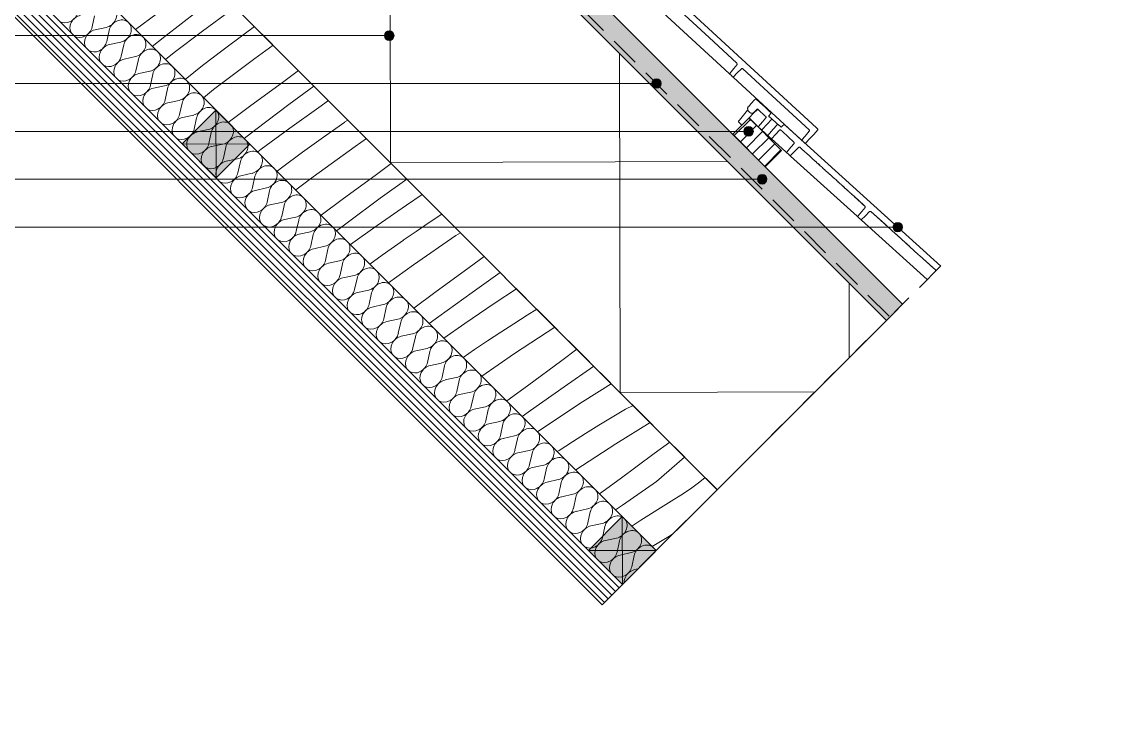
# Paper-space layout 'd-08 roof detail ' of a CAD drawing. Header units: millimetres. Extents: x 10 to 200, y 11 to 232.
# Drawn here: x 86.9 to 200, y 89 to 162.1 of the extents above; entities that cross this region are included whole.
import ezdxf
from ezdxf.xclip import XClip

# ---------------------------------------------------------------- set-up
doc = ezdxf.new("R2010")
doc.units = ezdxf.units.MM
doc.header["$MEASUREMENT"] = 0
doc.header["$XCLIPFRAME"] = 0
doc.linetypes.add('Streeplijn', pattern=[4.687, 3.125, -1.562])
doc.linetypes.add('Wipeout_Contour', pattern=[1000, 0, -1000])
for name, color, linetype in [('#01', 7, 'Continuous'), ('Info - 1_50_100', 7, 'Continuous'), ('Info - 1_5_10', 7, 'Continuous')]:
    doc.layers.add(name, color=color, linetype=linetype)

# ---------------------------------------------------------------- blocks, each defined once
blk = doc.blocks.new('*X3')
at = {"layer": 'Info - 1_50_100', "color": 9, "linetype": 'Continuous', "lineweight": 0}
for p, q in [((98.77, 161.33), (101.03, 162.99)), ((101.85, 160.61), (105.25, 163.24)), ((105.8, 161.16), (108.8, 163.37)), ((102.83, 158.91), (105.8, 161.16)), ((107.95, 159.22), (110.13, 160.85)), ((110.13, 160.85), (111.21, 161.63)), ((100.53, 159.57), (101.85, 160.61)), ((111.24, 158.3), (113.15, 159.68)), ((101.91, 158.19), (102.83, 158.91)), ((105.79, 157.56), (107.95, 159.22)), ((103.98, 156.12), (105.79, 157.56)), ((106.94, 155.05), (111.24, 158.3)), ((114.28, 155.91), (115.8, 157.03)), ((105.89, 154.21), (106.94, 155.05)), ((110.71, 153.28), (114.28, 155.91)), ((114.79, 153.48), (117.41, 155.42)), ((117.93, 153.2), (118.93, 153.9)), ((108.47, 151.63), (110.71, 153.28)), ((111.36, 150.9), (114.79, 153.48)), ((114.9, 151.03), (117.93, 153.2)), ((118.44, 150.1), (120.66, 151.66)), ((120.66, 151.67), (120.96, 151.87)), ((110.14, 149.96), (111.36, 150.9)), ((111.9, 148.82), (114.9, 151.03)), ((116.23, 148.51), (118.44, 150.1)), ((121.72, 149.11), (122.91, 149.93)), ((111.55, 148.55), (111.9, 148.82)), ((114.05, 146.88), (116.23, 148.51)), ((117.34, 145.96), (121.72, 149.11)), ((123.95, 146.19), (125.5, 147.33)), ((113.59, 146.52), (114.05, 146.88)), ((115.52, 144.58), (117.34, 145.96)), ((120.38, 143.56), (123.95, 146.19)), ((124.35, 143.7), (127.13, 145.7)), ((120.89, 141.14), (124.35, 143.7)), ((127.09, 142.98), (128.73, 144.1)), ((118.17, 141.94), (120.38, 143.56)), ((124.03, 140.86), (127.09, 142.98)), ((129.47, 141.16), (130.8, 142.03)), ((119.79, 140.31), (120.89, 141.14)), ((121.24, 138.86), (124.03, 140.86)), ((128.11, 140.25), (129.47, 141.16)), ((124.54, 137.76), (126.77, 139.32)), ((126.76, 139.33), (128.11, 140.25)), ((127.82, 136.77), (132.26, 139.82)), ((132.26, 139.82), (132.72, 140.11)), ((123.27, 136.84), (124.54, 137.76)), ((133.63, 136.47), (135.2, 137.63)), ((125.21, 134.89), (127.82, 136.77)), ((130.06, 133.85), (133.63, 136.47)), ((133.94, 133.87), (136.88, 135.95)), ((127.86, 132.24), (130.06, 133.85)), ((130.46, 131.36), (133.94, 133.87)), ((136.27, 132.73), (138.59, 134.25)), ((133.19, 130.64), (136.27, 132.73)), ((129.47, 130.63), (130.46, 131.36)), ((138.31, 130.6), (139.69, 131.48)), ((139.69, 131.48), (140.72, 132.11)), ((130.99, 129.11), (133.19, 130.64)), ((136.94, 129.72), (138.31, 130.6)), ((138.37, 127.48), (142.6, 130.23)), ((135.57, 128.82), (136.94, 129.72)), ((133.01, 127.09), (134.21, 127.91)), ((134.21, 127.91), (135.57, 128.82)), ((143.31, 126.76), (144.9, 127.93)), ((134.96, 125.14), (138.37, 127.48)), ((139.73, 124.13), (143.31, 126.76)), ((143.56, 124.01), (146.67, 126.16)), ((137.56, 122.54), (139.73, 124.13)), ((140.05, 121.53), (143.56, 124.01)), ((145.49, 122.43), (148.49, 124.34)), ((142.38, 120.39), (145.49, 122.43)), ((139.19, 120.91), (140.05, 121.53)), ((148.58, 120.84), (149.99, 121.68)), ((149.99, 121.68), (150.77, 122.07)), ((140.79, 119.32), (142.38, 120.39)), ((145.8, 119.14), (147.19, 120)), ((147.19, 120), (148.58, 120.84)), ((148.98, 118.07), (152.55, 120.28)), ((144.42, 118.26), (145.8, 119.14)), ((143.04, 117.38), (144.42, 118.26)), ((144.77, 115.33), (148.98, 118.07)), ((152.98, 117.04), (154.61, 118.22)), ((142.85, 117.25), (143.04, 117.38)), ((149.41, 114.42), (152.98, 117.04)), ((153.2, 114.11), (156.15, 116.68)), ((147.26, 112.84), (149.41, 114.42)), ((157.74, 114.1), (158.28, 114.55)), ((149.66, 111.67), (153.2, 114.11)), ((155.77, 112.7), (156.78, 113.37)), ((156.78, 113.37), (157.74, 114.1)), ((151.59, 110.09), (154.73, 112.09)), ((154.73, 112.09), (155.77, 112.7)), ((148.94, 111.16), (149.66, 111.67)), ((150.64, 109.46), (151.59, 110.09)), ((154.69, 108.5), (154.93, 108.65)), ((152.77, 107.33), (153.29, 107.66)), ((153.29, 107.66), (154.69, 108.5))]:
    blk.add_line(p, q, dxfattribs=at)
blk = doc.blocks.new('*X4')
at = {"layer": 'Info - 1_50_100', "color": 9, "linetype": 'Continuous', "lineweight": 0}
for p, q in [((94.25, 161.59), (94.51, 162.76)), ((94.56, 161.29), (95.72, 161.54)), ((95.78, 160.07), (96.03, 161.24)), ((96.08, 159.77), (97.25, 160.02)), ((97.3, 158.55), (97.55, 159.72)), ((97.6, 158.24), (98.77, 158.5)), ((98.82, 157.02), (99.08, 158.19)), ((99.13, 156.72), (100.3, 156.97)), ((100.35, 155.5), (100.6, 156.67)), ((100.65, 155.2), (101.82, 155.45)), ((101.87, 153.98), (102.12, 155.14)), ((102.17, 153.67), (103.34, 153.93)), ((103.39, 152.45), (103.65, 153.62)), ((103.7, 152.15), (104.87, 152.4)), ((104.92, 150.93), (105.17, 152.1)), ((105.22, 150.63), (106.39, 150.88)), ((106.44, 149.41), (106.69, 150.57)), ((106.74, 149.1), (107.91, 149.36)), ((107.96, 147.88), (108.22, 149.05)), ((108.27, 147.58), (109.44, 147.83)), ((109.49, 146.36), (109.74, 147.53)), ((109.79, 146.05), (110.96, 146.31)), ((111.01, 144.84), (111.26, 146)), ((111.31, 144.53), (112.48, 144.79)), ((112.53, 143.31), (112.79, 144.48)), ((112.84, 143.01), (114.01, 143.26)), ((114.06, 141.79), (114.31, 142.96)), ((114.36, 141.48), (115.53, 141.74)), ((115.58, 140.27), (115.83, 141.43)), ((115.89, 139.96), (117.05, 140.21)), ((117.1, 138.74), (117.36, 139.91)), ((117.41, 138.44), (118.58, 138.69)), ((118.63, 137.22), (118.88, 138.39)), ((118.93, 136.91), (120.1, 137.17)), ((120.15, 135.7), (120.41, 136.86)), ((120.46, 135.39), (121.62, 135.64)), ((121.67, 134.17), (121.93, 135.34)), ((121.98, 133.87), (123.15, 134.12)), ((123.2, 132.65), (123.45, 133.82)), ((123.5, 132.34), (124.67, 132.6)), ((124.72, 131.12), (124.98, 132.29)), ((125.03, 130.82), (126.19, 131.07)), ((126.24, 129.6), (126.5, 130.77)), ((126.55, 129.3), (127.72, 129.55)), ((127.77, 128.08), (128.02, 129.25)), ((128.07, 127.77), (129.24, 128.03)), ((129.29, 126.55), (129.55, 127.72)), ((129.6, 126.25), (130.76, 126.5)), ((130.82, 125.03), (131.07, 126.2)), ((131.12, 124.73), (132.29, 124.98)), ((132.34, 123.51), (132.59, 124.68)), ((132.64, 123.2), (133.81, 123.46)), ((133.86, 121.98), (134.12, 123.15)), ((134.17, 121.68), (135.34, 121.93)), ((135.39, 120.46), (135.64, 121.63)), ((135.69, 120.16), (136.86, 120.41)), ((136.91, 118.94), (137.16, 120.11)), ((137.21, 118.63), (138.38, 118.89)), ((138.43, 117.41), (138.69, 118.58)), ((138.74, 117.11), (139.91, 117.36)), ((139.96, 115.89), (140.21, 117.06)), ((140.26, 115.59), (141.43, 115.84)), ((141.48, 114.37), (141.73, 115.53)), ((141.78, 114.06), (142.95, 114.32)), ((143, 112.84), (143.26, 114.01)), ((143.31, 112.54), (144.48, 112.79)), ((144.53, 111.32), (144.78, 112.49)), ((144.83, 111.01), (146, 111.27)), ((146.05, 109.8), (146.3, 110.96)), ((146.35, 109.49), (147.52, 109.75)), ((147.57, 108.27), (147.83, 109.44)), ((147.88, 107.97), (149.05, 108.22)), ((149.1, 106.75), (149.35, 107.92)), ((149.4, 106.44), (150.57, 106.7)), ((150.62, 105.23), (150.87, 106.39)), ((150.93, 104.92), (151.28, 105))]:
    blk.add_line(p, q, dxfattribs=at)
for centre, start_param, end_param in [((91.59, 163.19), 3.327712, 5.35589), ((95.65, 162.69), 4.068888, 6.185981), ((93.11, 161.67), 0.927295, 2.955473), ((97.17, 161.16), 0.097204, 2.214297), ((97.17, 161.16), 4.068888, 6.185981), ((93.11, 161.67), 3.327712, 5.35589), ((94.63, 160.15), 0.927295, 2.955473), ((98.7, 159.64), 0.097204, 2.214297), ((94.63, 160.15), 3.327712, 5.35589), ((96.16, 158.62), 0.927295, 2.955473), ((98.7, 159.64), 4.068888, 6.185981), ((96.16, 158.62), 3.327712, 5.35589), ((100.22, 158.12), 0.097204, 2.214297), ((100.22, 158.12), 4.068888, 6.185981), ((97.68, 157.1), 0.927295, 2.955473), ((101.74, 156.59), 0.097204, 2.214297), ((101.74, 156.59), 4.068888, 6.185981), ((97.68, 157.1), 3.327712, 5.35589), ((99.2, 155.58), 0.927295, 2.955473), ((103.27, 155.07), 0.097204, 2.214297), ((99.2, 155.58), 3.327712, 5.35589), ((100.73, 154.05), 0.927295, 2.955473), ((103.27, 155.07), 4.068888, 6.185981), ((100.73, 154.05), 3.327712, 5.35589), ((104.79, 153.55), 0.097204, 2.214297), ((104.79, 153.55), 4.068888, 6.185981), ((102.25, 152.53), 0.927295, 2.955473), ((106.31, 152.02), 0.097204, 2.214297), ((106.31, 152.02), 4.068888, 6.185981), ((102.25, 152.53), 3.327712, 5.35589), ((103.77, 151.01), 0.927295, 2.955473), ((107.84, 150.5), 0.097204, 2.214297), ((103.77, 151.01), 3.327712, 5.35589), ((105.3, 149.48), 0.927295, 2.955473), ((107.84, 150.5), 4.068888, 6.185981), ((105.3, 149.48), 3.327712, 5.35589), ((109.36, 148.97), 0.097204, 2.214297), ((109.36, 148.97), 4.068888, 6.185981), ((106.82, 147.96), 0.927295, 2.955473), ((110.88, 147.45), 0.097204, 2.214297), ((110.88, 147.45), 4.068888, 6.185981), ((106.82, 147.96), 3.327712, 5.35589), ((108.34, 146.44), 0.927295, 2.955473), ((112.41, 145.93), 0.097204, 2.214297), ((108.34, 146.44), 3.327712, 5.35589), ((109.87, 144.91), 0.927295, 2.955473), ((112.41, 145.93), 4.068888, 6.185981), ((109.87, 144.91), 3.327712, 5.35589), ((113.93, 144.4), 0.097204, 2.214297), ((113.93, 144.4), 4.068888, 6.185981), ((111.39, 143.39), 0.927295, 2.955473), ((115.45, 142.88), 0.097204, 2.214297), ((115.45, 142.88), 4.068888, 6.185981), ((111.39, 143.39), 3.327712, 5.35589), ((112.91, 141.87), 0.927295, 2.955473), ((116.98, 141.36), 0.097204, 2.214297), ((112.91, 141.87), 3.327712, 5.35589), ((114.44, 140.34), 0.927295, 2.955473), ((116.98, 141.36), 4.068888, 6.185981), ((114.44, 140.34), 3.327712, 5.35589), ((118.5, 139.83), 0.097204, 2.214297), ((118.5, 139.83), 4.068888, 6.185981), ((115.96, 138.82), 0.927295, 2.955473), ((120.02, 138.31), 0.097204, 2.214297), ((115.96, 138.82), 3.327712, 5.35589), ((117.48, 137.29), 0.927295, 2.955473), ((120.02, 138.31), 4.068888, 6.185981), ((121.55, 136.79), 0.097204, 2.214297), ((117.48, 137.29), 3.327712, 5.35589), ((119.01, 135.77), 0.927295, 2.955473), ((121.55, 136.79), 4.068888, 6.185981), ((123.07, 135.26), 0.097204, 2.214297), ((123.07, 135.26), 4.068888, 6.185981), ((119.01, 135.77), 3.327712, 5.35589), ((120.53, 134.25), 0.927295, 2.955473), ((124.59, 133.74), 0.097204, 2.214297), ((120.53, 134.25), 3.327712, 5.35589), ((122.06, 132.72), 0.927295, 2.955473), ((124.59, 133.74), 4.068888, 6.185981), ((122.06, 132.72), 3.327712, 5.35589), ((123.58, 131.2), 0.927295, 2.955473), ((126.12, 132.22), 0.097204, 2.214297), ((126.12, 132.22), 4.068888, 6.185981), ((127.64, 130.69), 0.097204, 2.214297), ((127.64, 130.69), 4.068888, 6.185981), ((123.58, 131.2), 3.327712, 5.35589), ((125.1, 129.68), 0.927295, 2.955473), ((129.17, 129.17), 0.097204, 2.214297), ((125.1, 129.68), 3.327712, 5.35589), ((126.63, 128.15), 0.927295, 2.955473), ((129.17, 129.17), 4.068888, 6.185981), ((126.63, 128.15), 3.327712, 5.35589), ((130.69, 127.65), 0.097204, 2.214297), ((130.69, 127.65), 4.068888, 6.185981), ((128.15, 126.63), 0.927295, 2.955473), ((132.21, 126.12), 0.097204, 2.214297), ((132.21, 126.12), 4.068888, 6.185981), ((128.15, 126.63), 3.327712, 5.35589), ((129.67, 125.11), 0.927295, 2.955473), ((133.74, 124.6), 0.097204, 2.214297), ((129.67, 125.11), 3.327712, 5.35589), ((131.2, 123.58), 0.927295, 2.955473), ((133.74, 124.6), 4.068888, 6.185981), ((131.2, 123.58), 3.327712, 5.35589), ((135.26, 123.08), 0.097204, 2.214297), ((135.26, 123.08), 4.068888, 6.185981), ((132.72, 122.06), 0.927295, 2.955473), ((136.78, 121.55), 0.097204, 2.214297), ((136.78, 121.55), 4.068888, 6.185981), ((132.72, 122.06), 3.327712, 5.35589), ((134.24, 120.54), 0.927295, 2.955473), ((138.31, 120.03), 0.097204, 2.214297), ((134.24, 120.54), 3.327712, 5.35589), ((135.77, 119.01), 0.927295, 2.955473), ((138.31, 120.03), 4.068888, 6.185981), ((135.77, 119.01), 3.327712, 5.35589), ((139.83, 118.51), 0.097204, 2.214297), ((139.83, 118.51), 4.068888, 6.185981), ((137.29, 117.49), 0.927295, 2.955473), ((141.35, 116.98), 0.097204, 2.214297), ((141.35, 116.98), 4.068888, 6.185981), ((137.29, 117.49), 3.327712, 5.35589), ((138.81, 115.97), 0.927295, 2.955473), ((142.88, 115.46), 0.097204, 2.214297), ((138.81, 115.97), 3.327712, 5.35589), ((140.34, 114.44), 0.927295, 2.955473), ((142.88, 115.46), 4.068888, 6.185981), ((140.34, 114.44), 3.327712, 5.35589), ((144.4, 113.93), 0.097204, 2.214297), ((144.4, 113.93), 4.068888, 6.185981), ((141.86, 112.92), 0.927295, 2.955473), ((145.92, 112.41), 0.097204, 2.214297), ((145.92, 112.41), 4.068888, 6.185981), ((141.86, 112.92), 3.327712, 5.35589), ((143.38, 111.4), 0.927295, 2.955473), ((147.45, 110.89), 0.097204, 2.214297), ((143.38, 111.4), 3.327712, 5.35589), ((144.91, 109.87), 0.927295, 2.955473), ((147.45, 110.89), 4.068888, 6.185981), ((144.91, 109.87), 3.327712, 5.35589), ((148.97, 109.36), 0.097204, 2.214297), ((148.97, 109.36), 4.068888, 6.185981), ((146.43, 108.35), 0.927295, 2.955473), ((150.49, 107.84), 0.097204, 2.214297), ((150.49, 107.84), 4.068888, 6.185981), ((146.43, 108.35), 3.327712, 5.35589), ((147.95, 106.83), 0.927295, 2.955473), ((152.02, 106.32), 0.097204, 2.214297), ((147.95, 106.83), 3.327712, 5.35589), ((149.48, 105.3), 0.927295, 2.955473), ((152.02, 106.32), 5.890653, 6.185981), ((149.48, 105.3), 3.327712, 5.35589), ((151, 103.78), 0.927295, 2.476069)]:
    blk.add_ellipse(centre, major_axis=(0.889, 0.889), ratio=0.85707, start_param=start_param, end_param=end_param, dxfattribs=at)
blk = doc.blocks.new('Drawing_2_1', base_point=(-4954.52, -1.72))
at = {"color": 254, "linetype": 'Wipeout_Contour', "lineweight": 0, "ltscale": 846.702733}
blk.add_wipeout([(10, 88.98), (200, 88.98), (200, 232.18), (10, 232.18)], dxfattribs=at)
at = {"layer": '#01', "linetype": 'Continuous', "lineweight": 0, "true_color": 0x000000}
for points in [[(124.79, 160.69), (124.83, 160.5), (124.94, 160.33), (125.1, 160.23), (125.29, 160.19), (125.48, 160.23), (125.64, 160.33), (125.75, 160.5), (125.79, 160.69), (125.75, 160.88), (125.64, 161.04), (125.48, 161.15), (125.29, 161.19), (125.1, 161.15), (124.94, 161.04), (124.83, 160.88)], [(152.71, 155.69), (152.74, 155.5), (152.85, 155.33), (153.01, 155.23), (153.21, 155.19), (153.4, 155.23), (153.56, 155.33), (153.67, 155.5), (153.71, 155.69), (153.67, 155.88), (153.56, 156.04), (153.4, 156.15), (153.21, 156.19), (153.01, 156.15), (152.85, 156.04), (152.74, 155.88)], [(162.33, 150.69), (162.37, 150.5), (162.47, 150.33), (162.64, 150.23), (162.83, 150.19), (163.02, 150.23), (163.18, 150.33), (163.29, 150.5), (163.33, 150.69), (163.29, 150.88), (163.18, 151.04), (163.02, 151.15), (162.83, 151.19), (162.64, 151.15), (162.47, 151.04), (162.37, 150.88)], [(163.75, 145.69), (163.79, 145.5), (163.9, 145.33), (164.06, 145.23), (164.25, 145.19), (164.44, 145.23), (164.61, 145.33), (164.72, 145.5), (164.75, 145.69), (164.72, 145.88), (164.61, 146.04), (164.44, 146.15), (164.25, 146.19), (164.06, 146.15), (163.9, 146.04), (163.79, 145.88)], [(177.92, 140.69), (177.95, 140.5), (178.06, 140.33), (178.23, 140.23), (178.42, 140.19), (178.61, 140.23), (178.77, 140.33), (178.88, 140.5), (178.92, 140.69), (178.88, 140.88), (178.77, 141.04), (178.61, 141.15), (178.42, 141.19), (178.23, 141.15), (178.06, 141.04), (177.95, 140.88)]]:
    blk.add_hatch(color=18, dxfattribs=at).paths.add_polyline_path(points)
at = {"layer": 'Info - 1_50_100', "linetype": 'Continuous', "lineweight": 0, "true_color": 0xffffff}
for points in [[(88.78, 219.41), (177.23, 130.95), (178.93, 132.65), (90.47, 221.11)], [(103.65, 149.38), (107.21, 145.83), (110.74, 149.36), (107.18, 152.92)], [(146.1, 106.93), (149.66, 103.38), (153.19, 106.91), (149.63, 110.47)]]:
    blk.add_hatch(color=7, dxfattribs=at).paths.add_polyline_path(points)
at = {"layer": 'Info - 1_50_100', "linetype": 'Continuous', "lineweight": 0, "true_color": 0x000000}
h = blk.add_hatch(dxfattribs=at)
h.set_pattern_fill('415_Isolatie_ruit_0001', color=18, style=0, pattern_type=2)
h.set_pattern_definition([(90.152, (125.413, 147.419), (23.936, 0.0634), []), (180.152, (125.413, 147.419), (-0.064, 24.0634), [])])
h.paths.add_polyline_path([(71.1, 201.73), (159.56, 113.27), (177.23, 130.95), (88.78, 219.41)])
h = blk.add_hatch(dxfattribs=at)
h.set_pattern_fill('930_Lijnen_vert_200_0001', color=18, style=0, pattern_type=2)
h.set_pattern_definition([(315, (108.5661, 129.8994), (0.3850825, 0.3850825), [])])
h.paths.add_polyline_path([(59.08, 189.71), (147.54, 101.25), (149.66, 103.38), (61.2, 191.83)])
at = {"layer": 'Info - 1_5_10', "linetype": 'Continuous', "lineweight": 0, "true_color": 0x99a3a6}
h = blk.add_hatch(dxfattribs=at)
h.set_pattern_fill('310_Naaldhout__01__0001', color=253, style=0, pattern_type=2)
h.set_pattern_definition([(45, (-4954.5206, -1.72305), (-0.6363961, 0.6363961), [])])
h.paths.add_polyline_path([(162.88, 152.09), (161.18, 150.4), (164.58, 147), (166.27, 148.7)])
at = {"layer": '#01', "color": 9, "linetype": 'Continuous', "lineweight": 0}
for p, q in [((124.79, 160.69), (58.86, 160.69)), ((152.71, 155.69), (58.86, 155.69)), ((162.33, 150.69), (58.86, 150.69)), ((163.75, 145.69), (58.86, 145.69)), ((177.92, 140.69), (58.86, 140.69))]:
    blk.add_line(p, q, dxfattribs=at)
at = {"layer": '#01', "color": 1, "linetype": 'Continuous', "lineweight": 0}
for centre in [(125.29, 160.69), (153.21, 155.69), (162.83, 150.69), (164.25, 145.69), (178.42, 140.69)]:
    blk.add_circle(centre, 0.5, dxfattribs=at)
at = {"layer": 'Info - 1_50_100', "color": 3, "linetype": 'Streeplijn', "lineweight": 0}
for p, q in [((89.13, 219.77), (177.59, 131.31)), ((71.1, 201.73), (159.56, 113.27))]:
    blk.add_line(p, q, dxfattribs=at)
at = {"layer": 'Info - 1_50_100', "color": 1, "linetype": 'Continuous', "lineweight": 0}
for p, q in [((153.89, 163.11), (160.8, 156.74)), ((161.62, 157.8), (158.7, 160.48)), ((161.38, 157.36), (161.38, 157.36)), ((161.65, 157.75), (161.62, 157.8)), ((161.63, 157.66), (161.65, 157.7)), ((161.65, 157.7), (161.65, 157.75)), ((162.09, 157.23), (162.14, 157.26)), ((162.14, 157.26), (162.19, 157.26)), ((162.19, 157.26), (162.23, 157.23)), ((160.87, 156.67), (160.8, 156.74)), ((160.86, 156.73), (160.86, 156.72)), ((160.86, 156.71), (160.86, 156.7)), ((160.86, 156.7), (160.87, 156.69)), ((160.87, 156.67), (161, 156.55)), ((161.25, 156.33), (161.17, 156.4)), ((161.18, 156.39), (161.17, 156.4)), ((161.22, 156.39), (161.21, 156.39)), ((161.23, 156.39), (161.24, 156.4)), ((161.24, 156.4), (161.62, 156.77)), ((168.34, 149.8), (161.25, 156.33)), ((161.82, 156.96), (161.82, 156.96)), ((163.45, 153.97), (163.12, 153.61)), ((163.51, 154.04), (163.54, 154.06)), ((163.56, 154.08), (163.54, 154.06)), ((163.58, 154.08), (163.56, 154.08)), ((163.61, 154.07), (163.59, 154.08)), ((162.72, 152.89), (162.72, 152.89)), ((162.72, 152.89), (162.73, 152.88)), ((162.73, 152.88), (162.8, 152.82)), ((162.8, 152.82), (162.91, 152.72)), ((162.97, 152.66), (162.91, 152.72)), ((163.69, 152.96), (163.39, 152.66)), ((163.72, 153), (163.69, 152.96)), ((163.75, 153.02), (163.72, 153)), ((163.78, 152.94), (163.72, 152.93)), ((163.72, 152.93), (163.72, 152.93)), ((163.76, 153.03), (163.75, 153.02)), ((163.86, 152.94), (163.76, 153.03)), ((163.86, 152.94), (164.54, 152.32)), ((164.18, 153.61), (164.15, 153.58)), ((164.18, 153.61), (164.62, 153.2)), ((164.6, 153.18), (164.27, 153.47)), ((164.6, 153.18), (164.62, 153.2)), ((164.6, 153.18), (165.03, 152.78)), ((169.16, 150.85), (166.16, 153.61)), ((161.78, 151.71), (161.78, 151.71)), ((161.78, 151.69), (161.78, 151.69)), ((161.79, 151.74), (161.85, 151.81)), ((161.79, 151.67), (161.79, 151.67)), ((161.85, 151.81), (161.85, 151.82)), ((162.46, 151.68), (162.17, 151.39)), ((162.46, 151.68), (162.5, 151.71)), ((162.86, 152.04), (162.81, 152.03)), ((162.86, 152.04), (162.88, 152.03)), ((162.88, 152.09), (162.88, 152.09)), ((162.88, 152.03), (163.87, 151.13)), ((163.07, 152.6), (162.97, 152.66)), ((163.18, 152.58), (163.07, 152.6)), ((163.18, 152.58), (163.29, 152.6)), ((163.39, 152.66), (163.29, 152.6)), ((164.28, 151.67), (164.65, 152.09)), ((164.65, 152.21), (164.64, 152.23)), ((164.67, 152.14), (164.66, 152.12)), ((164.67, 152.19), (164.67, 152.17)), ((164.94, 152.31), (164.95, 152.31)), ((164.95, 152.28), (164.95, 152.29)), ((164.96, 152.26), (165.23, 152.02)), ((164.96, 152.26), (165.04, 152.18)), ((164.96, 152.26), (165.03, 152.2)), ((164.96, 152.26), (164.96, 152.26)), ((165.03, 152.2), (165.03, 152.2)), ((165.03, 152.2), (165.03, 152.2)), ((165.03, 152.2), (165.04, 152.19)), ((165.04, 152.18), (165.05, 152.18)), ((165.05, 152.18), (165.06, 152.16)), ((165.06, 152.16), (165.07, 152.16)), ((165.06, 152.16), (165.07, 152.16)), ((165.07, 152.16), (165.11, 152.12)), ((165.11, 152.12), (165.12, 152.12)), ((165.12, 152.12), (165.12, 152.11)), ((165.14, 152.56), (165.17, 152.59)), ((165.17, 152.6), (165.18, 152.62)), ((165.18, 152.64), (165.18, 152.62)), ((165.25, 152), (165.24, 152.01)), ((165.24, 152.01), (165.25, 152)), ((165.27, 151.98), (165.25, 152)), ((165.25, 151.99), (165.25, 151.97)), ((165.25, 151.96), (165.25, 151.95)), ((165.3, 151.95), (165.27, 151.98)), ((165.35, 151.91), (165.3, 151.95)), ((165.41, 151.86), (165.35, 151.91)), ((165.47, 151.8), (165.41, 151.86)), ((165.54, 151.74), (165.47, 151.8)), ((165.61, 151.67), (165.54, 151.74)), ((165.68, 151.61), (165.61, 151.67)), ((165.74, 151.55), (165.68, 151.61)), ((162.1, 151.39), (162.07, 151.41)), ((162.12, 151.38), (162.12, 151.37)), ((162.15, 151.38), (162.15, 151.38)), ((162.17, 151.39), (162.17, 151.39)), ((163.86, 151.18), (163.86, 151.19)), ((163.86, 151.17), (163.86, 151.15)), ((163.87, 151.13), (163.87, 151.14)), ((164.17, 150.86), (164.03, 150.99)), ((164.17, 150.86), (164.18, 150.86)), ((164.18, 150.86), (164.2, 150.84)), ((164.18, 150.86), (164.19, 150.85)), ((164.2, 150.84), (164.23, 150.81)), ((164.22, 150.85), (164.21, 150.85)), ((164.23, 150.86), (164.22, 150.85)), ((164.23, 150.81), (164.28, 150.77)), ((164.28, 150.77), (164.33, 150.72)), ((164.33, 150.72), (164.39, 150.67)), ((164.39, 150.67), (164.46, 150.61)), ((164.46, 150.61), (164.53, 150.54)), ((164.53, 150.54), (164.6, 150.48)), ((164.6, 150.48), (164.66, 150.42)), ((165.38, 150.87), (165.84, 151.4)), ((165.8, 151.5), (165.74, 151.55)), ((165.85, 151.46), (165.8, 151.5)), ((165.84, 151.4), (165.85, 151.4)), ((165.88, 151.43), (165.85, 151.46)), ((165.87, 151.41), (165.86, 151.41)), ((165.9, 151.41), (165.88, 151.43)), ((165.9, 151.41), (165.89, 151.41)), ((165.91, 151.4), (165.9, 151.41)), ((166.08, 150.83), (166.06, 150.82)), ((166.12, 150.85), (166.1, 150.85)), ((166.2, 150.83), (166.18, 150.84)), ((166.21, 151.14), (166.21, 151.14)), ((166.23, 151.14), (166.24, 151.14)), ((166.25, 151.15), (166.26, 151.15)), ((166.42, 151.31), (166.26, 151.15)), ((166.37, 151.26), (166.26, 151.15)), ((166.31, 151.2), (166.26, 151.15)), ((166.26, 151.15), (166.27, 151.16)), ((166.27, 151.16), (166.28, 151.17)), ((166.37, 150.67), (167.57, 149.58)), ((166.5, 151.39), (166.52, 151.4)), ((166.54, 151.4), (166.52, 151.4)), ((166.56, 151.4), (166.55, 151.4)), ((166.62, 151.35), (166.72, 151.26)), ((166.72, 151.26), (182.91, 136.63)), ((169.16, 150.85), (169.19, 150.81)), ((169.19, 150.76), (169.17, 150.72)), ((169.19, 150.81), (169.19, 150.76)), ((169.67, 150.39), (169.83, 150.57)), ((169.83, 150.57), (169.89, 150.64)), ((170.03, 150.97), (169.93, 151.06)), ((170.07, 150.92), (170.08, 150.91)), ((170.09, 150.87), (170.08, 150.86)), ((170.09, 150.9), (170.09, 150.88)), ((164.66, 150.42), (164.72, 150.37)), ((164.72, 150.37), (164.78, 150.32)), ((164.78, 150.32), (164.82, 150.28)), ((164.82, 150.28), (164.85, 150.25)), ((164.85, 150.25), (164.87, 150.23)), ((164.87, 150.28), (164.87, 150.27)), ((164.87, 150.26), (164.87, 150.24)), ((164.87, 150.23), (164.88, 150.22)), ((164.88, 150.22), (164.87, 150.23)), ((164.88, 150.22), (165.02, 150.1)), ((165.18, 149.95), (166.77, 148.52)), ((165.19, 149.95), (165.2, 149.94)), ((165.22, 149.94), (165.23, 149.94)), ((165.25, 149.96), (165.24, 149.95)), ((165.63, 150.37), (165.25, 149.96)), ((167.6, 149.54), (167.57, 149.58)), ((167.59, 149.44), (167.58, 149.44)), ((167.59, 149.44), (167.61, 149.49)), ((167.61, 149.49), (167.6, 149.54)), ((168.41, 149.73), (168.34, 149.8)), ((168.4, 149.79), (168.4, 149.78)), ((168.4, 149.76), (168.4, 149.75)), ((168.74, 150.2), (168.41, 149.8)), ((168.41, 149.74), (168.41, 149.73)), ((168.66, 149.5), (168.57, 149.59)), ((168.59, 149.57), (168.66, 149.5)), ((168.71, 149.46), (168.66, 149.5)), ((168.74, 149.45), (168.73, 149.45)), ((168.76, 149.45), (168.76, 149.45)), ((168.82, 149.5), (168.78, 149.46)), ((168.82, 149.5), (168.87, 149.55)), ((168.92, 150.42), (168.92, 150.42)), ((166.77, 148.52), (166.84, 148.45)), ((166.83, 148.51), (166.82, 148.5)), ((166.83, 148.48), (166.83, 148.47)), ((166.83, 148.47), (166.83, 148.46)), ((166.97, 148.33), (166.84, 148.45)), ((167.21, 148.11), (167.14, 148.18)), ((167.14, 148.18), (167.15, 148.18)), ((167.2, 148.18), (167.21, 148.18)), ((167.21, 148.18), (167.58, 148.55)), ((168.1, 149.05), (168.05, 149.02)), ((168.15, 149.05), (168.1, 149.05)), ((168.19, 149.03), (168.15, 149.05)), ((168.41, 148.83), (168.19, 149.03)), ((168.19, 149.03), (168.41, 148.83)), ((168.41, 148.83), (168.19, 149.03)), ((168.41, 148.83), (169.2, 148.12)), ((167.18, 148.17), (167.19, 148.17)), ((167.21, 148.11), (174.19, 141.82)), ((169.79, 147.58), (169.79, 147.58)), ((169.82, 147.55), (169.85, 147.53)), ((170.12, 147.29), (170.27, 147.15)), ((170.16, 147.24), (170.28, 147.14)), ((170.46, 146.97), (170.54, 146.91)), ((170.54, 146.9), (170.54, 146.91)), ((170.54, 146.9), (170.54, 146.9)), ((170.59, 146.86), (170.54, 146.9)), ((170.59, 146.86), (170.59, 146.86)), ((170.85, 146.62), (170.82, 146.65)), ((171.1, 146.4), (170.85, 146.62)), ((171.18, 146.32), (171.18, 146.33)), ((171.18, 146.32), (171.19, 146.32)), ((171.19, 146.32), (171.18, 146.32)), ((171.18, 146.32), (171.18, 146.32)), ((171.18, 146.32), (171.18, 146.32)), ((171.19, 146.31), (171.19, 146.32)), ((171.19, 146.31), (171.19, 146.31)), ((171.2, 146.31), (171.19, 146.31)), ((171.19, 146.31), (171.19, 146.31)), ((171.21, 146.3), (171.2, 146.31)), ((171.2, 146.31), (171.2, 146.31)), ((171.21, 146.3), (171.2, 146.3)), ((171.21, 146.3), (171.2, 146.3)), ((171.2, 146.3), (171.2, 146.3)), ((171.23, 146.28), (171.21, 146.3)), ((171.21, 146.3), (171.23, 146.28)), ((171.23, 146.28), (171.21, 146.3)), ((171.22, 146.29), (171.21, 146.3)), ((171.21, 146.3), (171.22, 146.29)), ((171.22, 146.29), (171.21, 146.3)), ((171.22, 146.29), (171.24, 146.27)), ((171.23, 146.28), (171.29, 146.23)), ((171.24, 146.27), (171.24, 146.27)), ((171.24, 146.27), (171.27, 146.24)), ((171.24, 146.27), (171.26, 146.25)), ((171.24, 146.27), (171.25, 146.26)), ((171.26, 146.25), (171.25, 146.26)), ((171.29, 146.23), (171.3, 146.21)), ((171.34, 146.18), (171.3, 146.21)), ((171.3, 146.21), (171.33, 146.19)), ((171.3, 146.21), (171.32, 146.19)), ((171.3, 146.21), (171.32, 146.19)), ((171.3, 146.21), (171.31, 146.21)), ((171.49, 146.04), (171.51, 146.03)), ((171.51, 146.03), (171.5, 146.03)), ((171.51, 146.02), (171.51, 146.03)), ((171.52, 146.02), (171.67, 145.88)), ((171.53, 146.01), (171.67, 145.88)), ((171.67, 145.88), (171.67, 145.88)), ((171.68, 145.88), (171.67, 145.88)), ((171.68, 145.87), (171.68, 145.88)), ((171.68, 145.87), (171.69, 145.86)), ((171.68, 145.87), (171.68, 145.87)), ((171.68, 145.87), (171.68, 145.87)), ((171.68, 145.87), (171.69, 145.86)), ((171.68, 145.87), (171.69, 145.86)), ((171.69, 145.87), (171.68, 145.87)), ((171.68, 145.87), (171.68, 145.87)), ((171.68, 145.87), (171.68, 145.87)), ((171.68, 145.87), (171.68, 145.87)), ((171.69, 145.86), (171.69, 145.87)), ((171.69, 145.86), (171.7, 145.85)), ((171.69, 145.86), (171.7, 145.85)), ((171.69, 145.86), (171.7, 145.86)), ((171.69, 145.86), (171.7, 145.86)), ((171.69, 145.86), (171.69, 145.86)), ((171.7, 145.86), (171.7, 145.86)), ((171.7, 145.86), (171.7, 145.85)), ((171.7, 145.85), (171.7, 145.85)), ((171.7, 145.85), (171.7, 145.85)), ((171.71, 145.85), (171.71, 145.85)), ((171.71, 145.85), (171.71, 145.85)), ((171.71, 145.85), (171.71, 145.85)), ((171.75, 145.81), (171.75, 145.81)), ((172.01, 145.58), (171.76, 145.8)), ((171.76, 145.8), (171.76, 145.8)), ((171.76, 145.8), (171.76, 145.8)), ((171.76, 145.8), (171.76, 145.8)), ((172.01, 145.58), (172.01, 145.57)), ((172.01, 145.57), (172.02, 145.57)), ((172.02, 145.57), (172.01, 145.57)), ((172.03, 145.56), (172.02, 145.56)), ((172.03, 145.55), (172.03, 145.56)), ((172.05, 145.54), (172.04, 145.55)), ((172.05, 145.53), (172.05, 145.54)), ((172.06, 145.53), (172.05, 145.53)), ((172.05, 145.53), (172.07, 145.52)), ((172.07, 145.52), (172.06, 145.53)), ((172.08, 145.51), (172.07, 145.52)), ((172.07, 145.52), (172.07, 145.52)), ((172.09, 145.5), (172.08, 145.51)), ((172.08, 145.51), (172.08, 145.51)), ((172.08, 145.51), (172.08, 145.51)), ((172.1, 145.49), (172.09, 145.5)), ((172.09, 145.5), (172.11, 145.48)), ((172.1, 145.49), (172.1, 145.5)), ((172.11, 145.49), (172.1, 145.49)), ((172.1, 145.49), (172.1, 145.49)), ((172.11, 145.48), (172.11, 145.49)), ((172.14, 145.46), (172.11, 145.48)), ((172.13, 145.46), (172.12, 145.48)), ((172.13, 145.46), (172.13, 145.47)), ((172.14, 145.46), (172.13, 145.46)), ((172.14, 145.45), (172.14, 145.46)), ((172.14, 145.46), (172.14, 145.46)), ((172.15, 145.45), (172.14, 145.45)), ((172.16, 145.44), (172.15, 145.45)), ((172.15, 145.45), (172.15, 145.45)), ((172.17, 145.43), (172.16, 145.44)), ((172.16, 145.44), (172.17, 145.43)), ((172.16, 145.44), (172.16, 145.44)), ((172.2, 145.4), (172.17, 145.43)), ((172.17, 145.43), (172.17, 145.43)), ((172.17, 145.43), (172.17, 145.43)), ((172.21, 145.39), (172.18, 145.42)), ((172.18, 145.42), (172.18, 145.42)), ((172.21, 145.39), (172.19, 145.41)), ((172.19, 145.41), (172.19, 145.41)), ((172.3, 145.32), (172.31, 145.31)), ((172.3, 145.32), (172.3, 145.31)), ((172.31, 145.3), (172.32, 145.3)), ((172.32, 145.29), (172.33, 145.28)), ((172.32, 145.29), (172.33, 145.29)), ((172.34, 145.28), (172.34, 145.27)), ((172.36, 145.26), (172.35, 145.27)), ((172.35, 145.27), (172.36, 145.26)), ((172.51, 145.13), (172.5, 145.13)), ((172.5, 145.13), (172.5, 145.13)), ((172.5, 145.13), (172.51, 145.13)), ((172.51, 145.12), (172.52, 145.12)), ((172.52, 145.12), (172.52, 145.12)), ((172.52, 145.11), (172.53, 145.11)), ((172.53, 145.11), (172.52, 145.11)), ((172.53, 145.1), (172.54, 145.1)), ((172.54, 145.1), (172.55, 145.09)), ((172.55, 145.09), (172.54, 145.09)), ((172.54, 145.09), (172.55, 145.09)), ((172.56, 145.08), (172.55, 145.09)), ((172.55, 145.08), (172.56, 145.08)), ((172.59, 145.05), (172.56, 145.08)), ((172.56, 145.08), (172.56, 145.08)), ((172.56, 145.08), (172.59, 145.05)), ((172.57, 145.07), (172.6, 145.04)), ((172.57, 145.07), (172.57, 145.07)), ((172.57, 145.07), (172.61, 145.04)), ((172.61, 145.04), (172.73, 144.92)), ((172.61, 145.03), (172.73, 144.92)), ((172.73, 144.92), (172.73, 144.92)), ((172.73, 144.92), (172.73, 144.92)), ((172.74, 144.92), (172.74, 144.92)), ((172.74, 144.91), (172.74, 144.92)), ((172.74, 144.91), (172.74, 144.91)), ((172.74, 144.91), (172.74, 144.91)), ((172.75, 144.9), (172.76, 144.9)), ((172.75, 144.9), (172.75, 144.9)), ((172.75, 144.9), (172.75, 144.9)), ((172.76, 144.89), (172.76, 144.9)), ((172.76, 144.9), (172.76, 144.9)), ((172.76, 144.89), (172.77, 144.89)), ((172.77, 144.89), (172.76, 144.89)), ((172.76, 144.89), (172.76, 144.89)), ((172.78, 144.88), (172.77, 144.89)), ((172.77, 144.89), (172.77, 144.88)), ((172.77, 144.88), (172.77, 144.89)), ((172.77, 144.89), (172.77, 144.89)), ((172.78, 144.88), (172.78, 144.88)), ((172.83, 144.83), (172.82, 144.84)), ((172.82, 144.84), (172.83, 144.83)), ((172.83, 144.84), (172.83, 144.83)), ((172.83, 144.83), (172.83, 144.83)), ((172.85, 144.82), (172.84, 144.82)), ((172.84, 144.82), (172.84, 144.82)), ((172.84, 144.82), (172.84, 144.82)), ((172.84, 144.82), (172.84, 144.82)), ((172.85, 144.81), (172.85, 144.82)), ((172.86, 144.81), (172.85, 144.81)), ((172.94, 144.73), (172.86, 144.81)), ((172.86, 144.81), (172.86, 144.81)), ((173.09, 144.6), (173.09, 144.6)), ((173.1, 144.59), (173.09, 144.59)), ((173.1, 144.59), (173.09, 144.59)), ((173.09, 144.59), (173.09, 144.59)), ((173.11, 144.58), (173.1, 144.59)), ((173.1, 144.59), (173.1, 144.59)), ((173.1, 144.59), (173.1, 144.59)), ((173.1, 144.59), (173.1, 144.59)), ((173.1, 144.59), (173.1, 144.59)), ((173.1, 144.59), (173.1, 144.59)), ((173.1, 144.59), (173.1, 144.59)), ((173.1, 144.58), (173.11, 144.58)), ((173.11, 144.58), (173.12, 144.57)), ((173.12, 144.57), (173.11, 144.58)), ((173.11, 144.58), (173.11, 144.58)), ((173.13, 144.56), (173.12, 144.57)), ((173.12, 144.57), (173.13, 144.57)), ((173.12, 144.57), (173.12, 144.57)), ((173.12, 144.57), (173.12, 144.57)), ((173.12, 144.57), (173.12, 144.57)), ((173.13, 144.57), (173.13, 144.56)), ((173.14, 144.56), (173.13, 144.56)), ((173.13, 144.56), (173.13, 144.56)), ((173.13, 144.56), (173.13, 144.56)), ((173.13, 144.56), (173.14, 144.56)), ((173.13, 144.56), (173.13, 144.56)), ((173.14, 144.56), (173.14, 144.55)), ((173.15, 144.55), (173.14, 144.55)), ((173.14, 144.55), (173.14, 144.55)), ((173.15, 144.55), (173.15, 144.54)), ((173.15, 144.54), (173.15, 144.54)), ((173.15, 144.54), (173.16, 144.54)), ((173.16, 144.54), (173.16, 144.53)), ((173.16, 144.53), (173.17, 144.53)), ((173.18, 144.52), (173.17, 144.53)), ((173.17, 144.53), (173.18, 144.52)), ((173.17, 144.53), (173.17, 144.53)), ((173.17, 144.52), (173.18, 144.52)), ((173.18, 144.51), (173.18, 144.52)), ((173.18, 144.52), (173.19, 144.51)), ((173.19, 144.51), (173.18, 144.51)), ((173.18, 144.51), (173.19, 144.51)), ((173.2, 144.5), (173.19, 144.51)), ((173.19, 144.51), (173.19, 144.51)), ((173.19, 144.51), (173.19, 144.51)), ((173.19, 144.5), (173.19, 144.51)), ((173.21, 144.49), (173.19, 144.5)), ((173.19, 144.5), (173.21, 144.49)), ((173.21, 144.49), (173.2, 144.5)), ((173.2, 144.5), (173.22, 144.48)), ((173.2, 144.5), (173.21, 144.49)), ((173.24, 144.47), (173.24, 144.46)), ((173.25, 144.45), (173.26, 144.45)), ((173.28, 144.43), (173.27, 144.44)), ((173.28, 144.42), (173.28, 144.43)), ((173.3, 144.41), (173.29, 144.42)), ((173.31, 144.4), (173.3, 144.41)), ((173.31, 144.39), (173.31, 144.4)), ((173.32, 144.39), (173.33, 144.38)), ((173.33, 144.38), (173.33, 144.38)), ((173.36, 144.36), (173.34, 144.38)), ((173.35, 144.36), (173.34, 144.38)), ((173.36, 144.35), (173.38, 144.34)), ((173.38, 144.34), (173.36, 144.35)), ((173.4, 144.32), (173.38, 144.33)), ((173.41, 144.3), (173.4, 144.32)), ((173.41, 144.3), (173.42, 144.3)), ((173.42, 144.3), (173.43, 144.29)), ((173.44, 144.28), (173.46, 144.27)), ((173.46, 144.27), (173.44, 144.28)), ((173.46, 144.26), (173.47, 144.25)), ((173.49, 144.24), (173.48, 144.25)), ((173.49, 144.23), (173.5, 144.22)), ((173.51, 144.22), (173.53, 144.2)), ((173.51, 144.22), (173.52, 144.21)), ((173.53, 144.2), (173.54, 144.19)), ((173.56, 144.17), (173.55, 144.19)), ((173.57, 144.17), (173.56, 144.17)), ((173.58, 144.16), (173.58, 144.16)), ((173.59, 144.15), (173.58, 144.15)), ((173.59, 144.14), (173.6, 144.14)), ((173.6, 144.14), (173.6, 144.14)), ((173.6, 144.14), (173.6, 144.14)), ((173.6, 144.14), (173.6, 144.14)), ((173.85, 143.91), (174.99, 142.88)), ((174.99, 142.88), (173.86, 143.9)), ((173.86, 143.9), (173.86, 143.9)), ((173.86, 143.9), (173.86, 143.9)), ((174.76, 143.08), (174.76, 143.09)), ((174.99, 142.88), (174.76, 143.08)), ((174.77, 143.08), (174.99, 142.88)), ((174.99, 142.88), (174.78, 143.07)), ((174.78, 143.07), (174.99, 142.88)), ((175.02, 142.84), (174.99, 142.88)), ((175, 142.74), (175.03, 142.79)), ((175.03, 142.79), (175.02, 142.84)), ((174.26, 141.75), (174.19, 141.82)), ((174.25, 141.8), (174.24, 141.79)), ((174.24, 141.78), (174.25, 141.77)), ((174.25, 141.76), (174.26, 141.75)), ((174.56, 141.48), (174.43, 141.6)), ((174.63, 141.41), (174.56, 141.48)), ((174.56, 141.48), (174.57, 141.47)), ((174.58, 141.46), (174.59, 141.47)), ((174.61, 141.47), (174.62, 141.47)), ((174.63, 141.48), (175, 141.85)), ((174.63, 141.41), (181.49, 135.21)), ((175.47, 142.32), (175.52, 142.34)), ((175.52, 142.34), (175.57, 142.34)), ((175.57, 142.34), (175.61, 142.32)), ((175.61, 142.32), (177.29, 140.81)), ((177.09, 140.99), (175.61, 142.32)), ((177.09, 140.99), (177.21, 140.87)), ((177.09, 140.99), (177.14, 140.93)), ((178.25, 139.94), (178.23, 139.96)), ((178.31, 139.88), (178.25, 139.94)), ((178.53, 139.68), (178.45, 139.75)), ((178.47, 139.74), (178.49, 139.72)), ((178.49, 139.72), (178.48, 139.73)), ((178.53, 139.68), (178.49, 139.72)), ((178.53, 139.68), (178.51, 139.7)), ((178.55, 139.66), (178.54, 139.67)), ((178.57, 139.64), (178.55, 139.66)), ((178.83, 139.41), (178.82, 139.42)), ((178.89, 139.36), (178.83, 139.41)), ((178.87, 139.38), (178.93, 139.32)), ((178.93, 139.32), (179, 139.25)), ((178.99, 139.26), (178.93, 139.32)), ((179.2, 139.08), (179.24, 139.04)), ((179.2, 139.08), (179.23, 139.05)), ((179.28, 139), (179.35, 138.94)), ((179.28, 139), (179.33, 138.96)), ((179.36, 138.93), (179.45, 138.85)), ((179.36, 138.93), (179.43, 138.87)), ((179.46, 138.84), (179.62, 138.69)), ((179.46, 138.84), (179.6, 138.72)), ((180.68, 137.74), (180.6, 137.81)), ((182.14, 136.42), (180.68, 137.74)), ((182.14, 136.42), (182.09, 136.47)), ((182.12, 136.44), (182.14, 136.42)), ((182.29, 136.29), (182.14, 136.42)), ((182.29, 136.29), (182.41, 136.17)), ((182.41, 136.17), (182.31, 136.27)), ((182.43, 136.15), (182.41, 136.17))]:
    blk.add_line(p, q, dxfattribs=at)
at = {"layer": 'Info - 1_50_100', "color": 9, "linetype": 'Continuous', "lineweight": 0}
for p, q in [((107.21, 145.83), (107.18, 152.92)), ((103.65, 149.38), (110.74, 149.36)), ((149.66, 103.38), (149.63, 110.47)), ((146.1, 106.93), (153.19, 106.91))]:
    blk.add_line(p, q, dxfattribs=at)
at = {"layer": 'Info - 1_50_100', "color": 2, "linetype": 'Continuous', "lineweight": 0}
for p, q in [((161.79, 151.67), (161.79, 151.67)), ((165.04, 152.19), (165.04, 152.18)), ((165.07, 152.16), (165.07, 152.16)), ((162.17, 151.39), (162.17, 151.39)), ((171.21, 146.3), (171.2, 146.3)), ((171.21, 146.3), (171.21, 146.3)), ((171.22, 146.29), (171.22, 146.29)), ((171.23, 146.28), (171.23, 146.28)), ((171.31, 146.21), (171.3, 146.21)), ((171.51, 146.02), (171.51, 146.03)), ((171.67, 145.88), (171.67, 145.88)), ((171.76, 145.8), (171.76, 145.8)), ((172.02, 145.57), (172.01, 145.57)), ((172.02, 145.56), (172.02, 145.57)), ((172.04, 145.55), (172.04, 145.55)), ((172.1, 145.49), (172.1, 145.5)), ((172.11, 145.49), (172.1, 145.49)), ((172.13, 145.46), (172.13, 145.47)), ((172.14, 145.45), (172.14, 145.46)), ((172.19, 145.41), (172.18, 145.42)), ((172.18, 145.42), (172.18, 145.42)), ((172.31, 145.31), (172.3, 145.31)), ((172.32, 145.29), (172.32, 145.3)), ((172.33, 145.28), (172.33, 145.29)), ((172.35, 145.27), (172.34, 145.27)), ((172.36, 145.26), (172.36, 145.26)), ((172.5, 145.13), (172.49, 145.14)), ((172.51, 145.13), (172.5, 145.13)), ((172.51, 145.12), (172.51, 145.13)), ((172.52, 145.11), (172.52, 145.12)), ((172.53, 145.1), (172.53, 145.11)), ((172.55, 145.09), (172.54, 145.09)), ((172.55, 145.08), (172.55, 145.09)), ((172.57, 145.07), (172.56, 145.08)), ((172.57, 145.07), (172.57, 145.07)), ((172.78, 144.88), (172.77, 144.89)), ((172.78, 144.88), (172.78, 144.88)), ((172.85, 144.81), (172.85, 144.82)), ((172.85, 144.81), (172.85, 144.81)), ((173.09, 144.6), (173.09, 144.6)), ((173.1, 144.59), (173.1, 144.59)), ((173.15, 144.54), (173.15, 144.54)), ((173.16, 144.53), (173.16, 144.54)), ((173.24, 144.46), (173.24, 144.46)), ((173.26, 144.45), (173.26, 144.45)), ((173.28, 144.43), (173.27, 144.43)), ((173.31, 144.4), (173.3, 144.41)), ((173.31, 144.39), (173.31, 144.4)), ((173.32, 144.39), (173.31, 144.39)), ((173.34, 144.38), (173.33, 144.38)), ((173.33, 144.38), (173.33, 144.38)), ((173.36, 144.35), (173.36, 144.36)), ((173.38, 144.33), (173.38, 144.34)), ((173.4, 144.32), (173.4, 144.32)), ((173.42, 144.3), (173.42, 144.3)), ((173.6, 144.14), (173.6, 144.14)), ((173.86, 143.9), (173.86, 143.9))]:
    blk.add_line(p, q, dxfattribs=at)
at = {"layer": 'Info - 1_50_100', "color": 5, "linetype": 'Streeplijn', "lineweight": 0}
blk.add_line((147.54, 101.25), (182.91, 136.63), dxfattribs=at)
at = {"layer": 'Info - 1_50_100', "color": 1, "linetype": 'Continuous', "lineweight": 0, "flags": 128}
for points in [[(88.78, 219.41), (90.47, 221.11), (178.93, 132.65), (177.23, 130.95)], [(71.1, 201.73), (88.78, 219.41), (177.23, 130.95), (159.56, 113.27)], [(64.73, 195.37), (71.1, 201.73), (159.56, 113.27), (153.19, 106.91)], [(61.2, 191.83), (64.73, 195.37), (153.19, 106.91), (149.66, 103.38)], [(59.08, 189.71), (61.2, 191.83), (149.66, 103.38), (147.54, 101.25)]]:
    blk.add_lwpolyline(points, close=True, dxfattribs=at)
at = {"layer": 'Info - 1_50_100', "color": 2, "linetype": 'Continuous', "lineweight": 0, "flags": 128}
for points in [[(131.19, 186.72), (131.2, 186.72), (131.26, 186.67), (131.36, 186.58), (156.5, 163.42), (169.93, 151.06), (170.03, 150.97), (170.07, 150.92), (170.08, 150.91)], [(161.62, 157.8), (158.7, 160.48), (154.87, 164.01)], [(160.86, 156.72), (160.86, 156.73), (160.87, 156.74), (161.3, 157.27), (161.63, 157.66)], [(162.09, 157.23), (161.62, 156.77), (161.24, 156.4), (161.23, 156.39), (161.22, 156.39)], [(169.16, 150.85), (166.16, 153.61), (162.23, 157.23)], [(160.86, 156.7), (160.86, 156.71), (160.86, 156.72)], [(161.2, 156.39), (161.18, 156.39), (161.17, 156.4), (161, 156.55), (160.87, 156.67), (160.87, 156.69), (160.86, 156.7)], [(161.22, 156.39), (161.21, 156.39), (161.2, 156.39)], [(161.78, 151.71), (161.79, 151.74), (161.85, 151.81), (161.85, 151.82), (161.88, 151.85), (162.72, 152.89), (162.75, 152.93), (162.75, 152.98), (162.75, 153), (162.74, 153.04), (162.73, 153.09), (162.73, 153.15), (162.74, 153.16), (162.76, 153.21), (162.8, 153.25), (162.82, 153.27), (163.12, 153.61), (163.45, 153.97), (163.51, 154.03), (163.51, 154.04), (163.54, 154.06), (163.56, 154.07)], [(163.56, 154.08), (163.58, 154.08)], [(163.59, 154.08), (163.61, 154.07), (164.01, 153.71), (164.27, 153.47), (164.6, 153.18), (165.03, 152.78), (165.16, 152.66), (165.18, 152.64)], [(163.72, 152.93), (163.36, 152.58), (162.88, 152.09), (162.5, 151.71), (162.46, 151.68), (162.17, 151.39), (162.15, 151.38)], [(163.86, 152.94), (163.78, 152.94), (163.72, 152.93)], [(164.67, 152.19), (164.65, 152.21), (164.64, 152.23), (164.54, 152.32), (163.86, 152.94)], [(161.78, 151.69), (161.78, 151.71)], [(162.12, 151.37), (162.1, 151.39), (162.07, 151.41), (161.79, 151.67), (161.78, 151.69)], [(163.86, 151.18), (163.86, 151.19), (163.87, 151.2), (164.28, 151.67), (164.65, 152.09), (164.66, 152.12), (164.67, 152.14)], [(165.25, 151.96), (165.25, 151.95), (165.24, 151.94), (164.77, 151.43), (164.24, 150.87), (164.23, 150.86), (164.22, 150.85)], [(164.67, 152.14), (164.67, 152.17), (164.67, 152.19)], [(164.94, 152.31), (164.95, 152.29)], [(165.18, 152.62), (165.17, 152.6), (165.14, 152.56), (165.14, 152.55), (165.11, 152.53), (164.95, 152.33), (164.95, 152.31)], [(164.95, 152.28), (164.96, 152.26), (165.03, 152.2), (165.04, 152.18), (165.06, 152.16), (165.07, 152.16), (165.11, 152.12), (165.12, 152.12), (165.23, 152.02), (165.24, 152.01), (165.25, 152), (165.25, 151.99)], [(165.18, 152.64), (165.18, 152.62)], [(165.25, 151.99), (165.25, 151.97), (165.25, 151.96)], [(162.15, 151.38), (162.12, 151.37)], [(163.86, 151.15), (163.86, 151.17), (163.86, 151.18)], [(164.19, 150.85), (164.18, 150.86), (164.17, 150.86), (164.03, 150.99), (163.87, 151.13), (163.87, 151.14), (163.86, 151.15)], [(164.22, 150.85), (164.21, 150.85), (164.19, 150.85)], [(164.87, 150.27), (164.87, 150.28), (164.88, 150.29), (165.38, 150.87), (165.84, 151.4), (165.85, 151.4), (165.86, 151.41)], [(166.1, 150.85), (166.08, 150.83), (166.06, 150.82), (165.63, 150.37), (165.25, 149.96), (165.24, 149.95), (165.23, 149.94)], [(165.86, 151.41), (165.87, 151.41), (165.89, 151.41)], [(165.89, 151.41), (165.9, 151.41), (165.91, 151.4), (166.19, 151.15), (166.21, 151.14)], [(166.15, 150.85), (166.12, 150.85), (166.1, 150.85)], [(167.57, 149.58), (166.37, 150.67), (166.2, 150.83), (166.18, 150.84), (166.15, 150.85)], [(166.21, 151.14), (166.23, 151.14)], [(166.24, 151.14), (166.25, 151.15), (166.27, 151.16), (166.28, 151.17), (166.31, 151.2), (166.37, 151.26), (166.42, 151.31), (166.5, 151.39), (166.52, 151.4)], [(166.52, 151.4), (166.54, 151.4)], [(166.55, 151.4), (166.56, 151.4), (166.62, 151.35), (166.72, 151.26), (182.91, 136.63)], [(168.4, 149.78), (168.4, 149.79), (168.41, 149.8), (168.74, 150.2), (169.17, 150.72)], [(170.09, 150.87), (170.08, 150.86), (170.03, 150.8), (169.89, 150.64), (169.83, 150.57), (169.8, 150.54), (169.67, 150.39), (169.35, 150.06), (169.34, 150.04), (169.29, 150), (169.24, 149.94), (169.17, 149.86), (168.87, 149.56), (168.87, 149.55), (168.82, 149.5), (168.78, 149.46), (168.76, 149.45)], [(170.09, 150.9), (170.09, 150.88)], [(164.87, 150.24), (164.87, 150.26), (164.87, 150.27)], [(165.2, 149.94), (165.19, 149.95), (165.18, 149.95), (165.02, 150.1), (164.88, 150.22), (164.87, 150.23), (164.87, 150.24)], [(165.23, 149.94), (165.22, 149.94), (165.2, 149.94)], [(166.82, 148.5), (166.83, 148.51), (166.83, 148.52), (167.26, 149.05), (167.58, 149.44)], [(168.4, 149.75), (168.4, 149.76), (168.4, 149.78)], [(168.73, 149.45), (168.71, 149.46), (168.66, 149.5), (168.59, 149.57), (168.57, 149.59), (168.41, 149.73), (168.41, 149.74), (168.4, 149.75)], [(168.76, 149.45), (168.74, 149.45)], [(166.83, 148.47), (166.83, 148.48), (166.82, 148.5)], [(167.16, 148.17), (167.15, 148.18), (167.14, 148.18), (166.97, 148.33), (166.84, 148.45), (166.83, 148.46), (166.83, 148.47)], [(168.05, 149.02), (167.58, 148.55), (167.21, 148.18), (167.2, 148.18), (167.19, 148.17)], [(169.47, 147.87), (169.2, 148.12), (168.41, 148.83), (168.19, 149.03)], [(167.19, 148.17), (167.18, 148.17), (167.16, 148.17)], [(170.46, 146.97), (170.28, 147.14), (170.27, 147.15), (170.06, 147.33), (170.01, 147.38), (169.85, 147.53), (169.82, 147.55), (169.47, 147.87)], [(170.82, 146.65), (170.63, 146.82), (170.59, 146.86), (170.54, 146.9)], [(174.99, 142.88), (174.78, 143.07), (174.77, 143.08), (174.76, 143.09), (173.86, 143.9), (173.85, 143.91), (173.6, 144.14), (173.59, 144.15), (173.58, 144.16), (173.57, 144.16), (173.56, 144.17), (173.55, 144.19), (173.53, 144.2), (173.52, 144.21), (173.51, 144.22), (173.49, 144.23), (173.48, 144.25), (173.46, 144.26), (173.45, 144.27), (173.44, 144.28), (173.42, 144.3), (173.4, 144.32), (173.38, 144.33), (173.36, 144.35), (173.34, 144.38), (173.32, 144.39), (173.31, 144.4), (173.3, 144.41), (173.29, 144.42), (173.28, 144.42), (173.27, 144.44), (173.25, 144.45), (173.24, 144.47), (173.2, 144.5), (173.19, 144.51), (173.18, 144.52), (173.17, 144.53), (173.16, 144.53), (173.15, 144.54), (173.14, 144.55), (173.13, 144.56), (173.12, 144.57), (173.11, 144.58), (173.1, 144.58), (173.1, 144.59), (172.99, 144.69), (172.86, 144.81), (172.85, 144.82), (172.84, 144.82), (172.83, 144.83), (172.78, 144.88), (172.77, 144.89), (172.76, 144.9), (172.75, 144.9), (172.74, 144.92), (172.57, 145.06), (172.56, 145.08), (172.55, 145.08), (172.54, 145.09), (172.53, 145.1), (172.52, 145.11), (172.51, 145.12), (172.5, 145.13), (172.49, 145.14), (172.36, 145.26), (172.35, 145.27), (172.34, 145.28), (172.32, 145.29), (172.31, 145.3), (172.3, 145.32), (172.19, 145.41), (172.17, 145.43), (172.17, 145.43), (172.15, 145.45), (172.14, 145.45), (172.13, 145.46), (172.12, 145.47), (172.11, 145.48), (172.1, 145.49), (172.09, 145.5), (172.08, 145.51), (172.07, 145.52), (172.06, 145.53), (172.05, 145.53), (172.05, 145.54), (172.03, 145.55), (172.02, 145.56), (172.01, 145.57), (172.01, 145.58), (171.76, 145.8), (171.75, 145.81), (171.71, 145.85), (171.7, 145.85), (171.69, 145.86), (171.68, 145.87), (171.67, 145.88), (171.53, 146.01), (171.52, 146.02), (171.5, 146.03), (171.35, 146.17), (171.34, 146.18), (171.33, 146.19), (171.32, 146.19), (171.31, 146.21), (171.29, 146.23), (171.27, 146.24), (171.26, 146.25), (171.25, 146.26), (171.24, 146.27), (171.23, 146.28), (171.22, 146.29), (171.21, 146.3), (171.2, 146.3), (171.19, 146.31), (171.19, 146.32), (171.18, 146.33), (171.1, 146.4), (170.85, 146.62)], [(171.19, 146.32), (171.18, 146.33)], [(171.71, 145.85), (171.7, 145.85)], [(172.76, 144.9), (172.75, 144.91)], [(172.84, 144.83), (172.82, 144.84)], [(173.14, 144.56), (173.13, 144.57), (173.12, 144.57), (173.11, 144.58), (173.1, 144.59)], [(173.19, 144.51), (173.18, 144.51), (173.17, 144.52)], [(173.6, 144.14), (173.59, 144.14)], [(174.24, 141.79), (174.25, 141.8), (174.25, 141.82), (174.68, 142.34), (175, 142.74)], [(174.25, 141.77), (174.24, 141.78), (174.24, 141.79)], [(174.58, 141.46), (174.57, 141.47), (174.56, 141.48), (174.43, 141.6), (174.26, 141.75), (174.25, 141.76), (174.25, 141.77)], [(174.61, 141.47), (174.59, 141.47), (174.58, 141.46)], [(175.47, 142.32), (175, 141.85), (174.63, 141.48), (174.62, 141.47), (174.61, 141.47)], [(182.41, 136.17), (182.31, 136.27), (182.29, 136.29), (182.14, 136.42), (182.12, 136.44), (182.09, 136.47), (180.68, 137.74), (180.6, 137.81), (179.64, 138.68), (179.62, 138.69), (179.6, 138.72), (179.46, 138.84), (179.45, 138.85), (179.43, 138.87), (179.36, 138.93), (179.35, 138.94), (179.33, 138.96), (179.26, 139.03), (179.24, 139.04), (179.23, 139.05), (179, 139.25), (178.99, 139.26), (178.87, 139.38), (178.83, 139.41), (178.82, 139.42), (178.55, 139.66), (178.54, 139.67), (178.51, 139.7), (178.49, 139.72), (178.48, 139.73), (178.47, 139.74), (178.45, 139.75), (178.45, 139.76), (178.31, 139.88), (178.25, 139.94), (178.23, 139.96), (178.21, 139.97), (177.29, 140.81), (177.21, 140.87), (177.14, 140.93), (177.09, 140.99), (175.61, 142.32)]]:
    blk.add_lwpolyline(points, dxfattribs=at)
at = {"layer": 'Info - 1_50_100', "color": 3, "linetype": 'Continuous', "lineweight": 0, "flags": 128}
for points in [[(103.65, 149.38), (107.18, 152.92), (110.74, 149.36), (107.21, 145.83)], [(146.1, 106.93), (149.63, 110.47), (153.19, 106.91), (149.66, 103.38)]]:
    blk.add_lwpolyline(points, close=True, dxfattribs=at)
at = {"layer": 'Info - 1_50_100', "color": 2, "linetype": 'Continuous', "lineweight": 0, "flags": 128}
blk.add_lwpolyline([(171.76, 145.8), (171.75, 145.81)], close=True, dxfattribs=at)
at = {"layer": 'Info - 1_50_100', "color": 1, "linetype": 'Continuous', "lineweight": 0}
for p in [(168.73, 149.45), (171.19, 146.31), (171.7, 145.85), (172.02, 145.57), (172.02, 145.56), (172.13, 145.47), (172.18, 145.42), (172.76, 144.9), (172.82, 144.84), (173.09, 144.59), (173.12, 144.57), (173.14, 144.55), (173.17, 144.53), (173.19, 144.51), (173.6, 144.14)]:
    blk.add_point(p, dxfattribs=at)
at = {"layer": 'Info - 1_5_10', "color": 1, "linetype": 'Continuous', "lineweight": 0, "flags": 128}
blk.add_lwpolyline([(162.88, 152.09), (161.18, 150.4), (164.58, 147), (166.27, 148.7)], close=True, dxfattribs=at)
at = {"layer": 'Info - 1_50_100', "color": 4, "linetype": 'Continuous', "lineweight": 0}
for name in ['*X3', '*X4']:
    blk.add_blockref(name, (0, 0), dxfattribs=at)

psp = doc.layouts.new('d-08 roof detail ')

# ---------------------------------------------------------------- block references
at = {"color": 4, "linetype": 'Continuous', "lineweight": 0}
ref = psp.add_blockref('Drawing_2_1', (-4954.52, -1.72), dxfattribs=at)
XClip(ref).set_block_clipping_path([(10, 88.9766866464), (200, 232.1825847889)])

doc.saveas('drawing.dxf')
